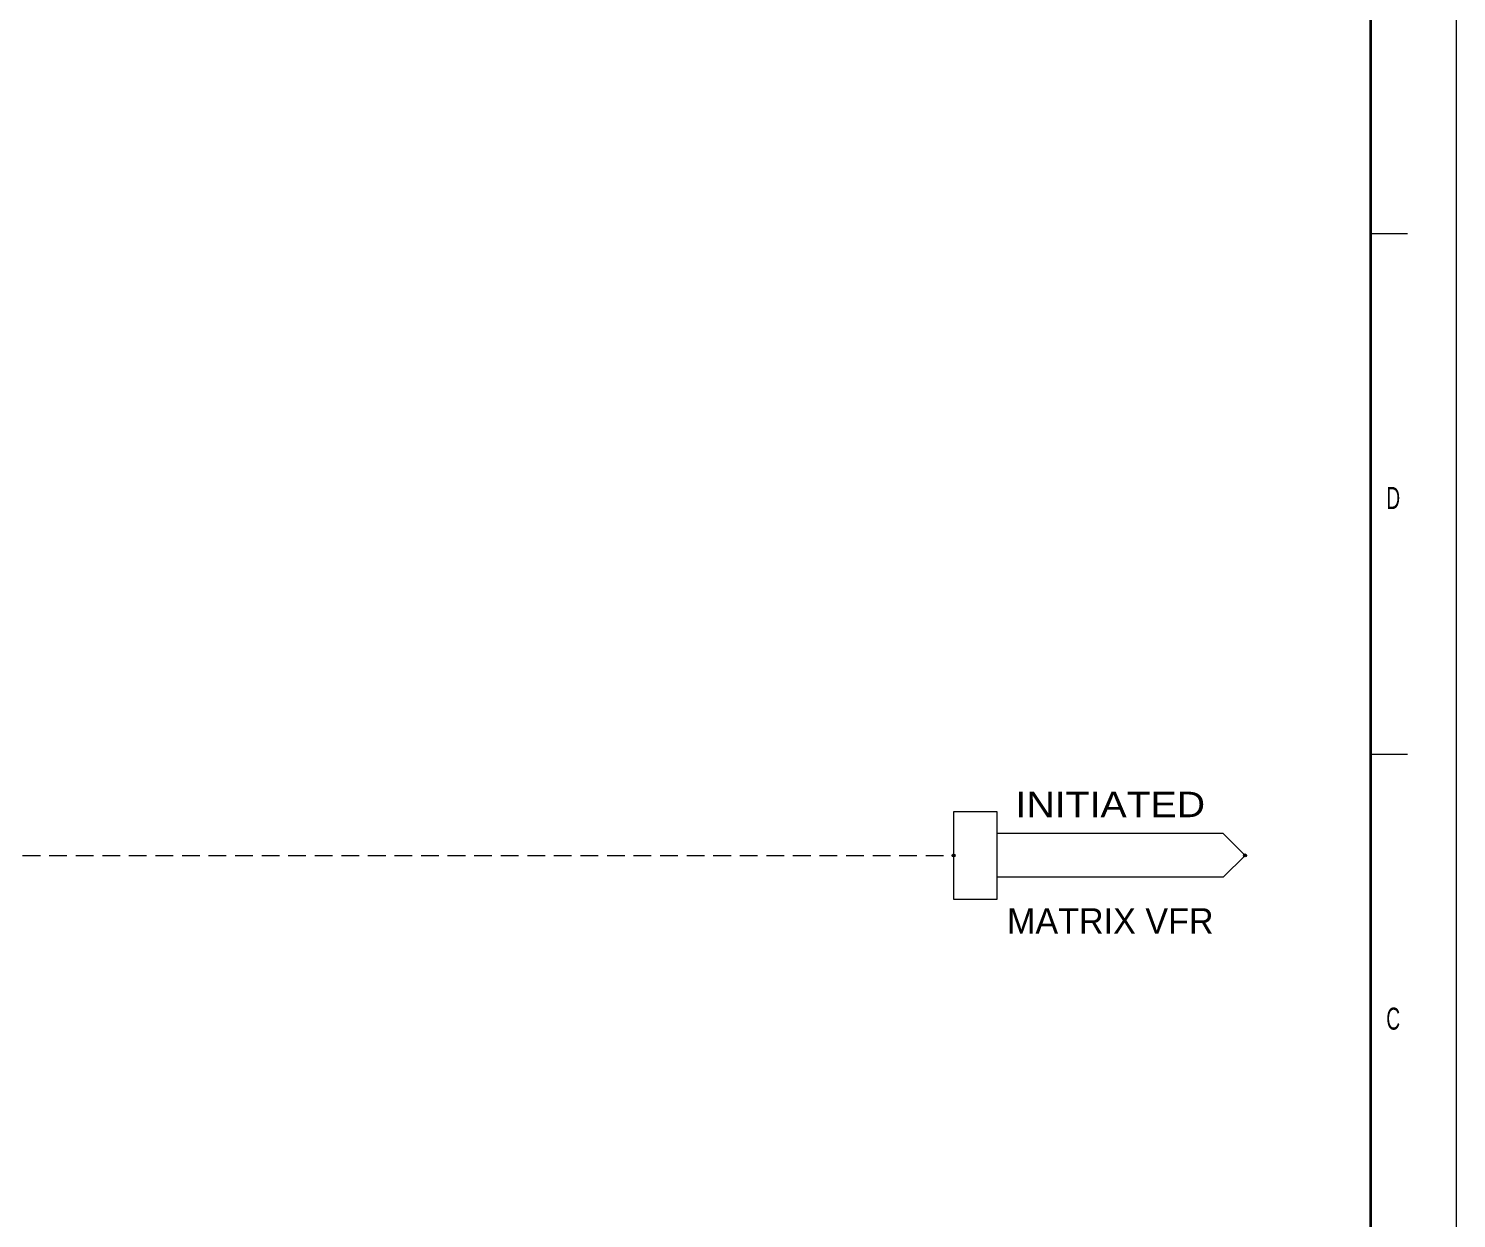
# Model space of a CAD drawing. Header units: millimetres. Extents: x 0 to 841, y 0 to 594.
# Drawn here: x 645.1 to 841, y 163.2 to 326.5 of the extents above; entities that cross this region are included whole.
import ezdxf
from ezdxf.enums import TextEntityAlignment as Align

# ---------------------------------------------------------------- set-up
doc = ezdxf.new("R2010")
doc.units = ezdxf.units.MM
doc.header["$LTSCALE"] = 0.81
doc.header["$PDMODE"] = 32
doc.header["$PDSIZE"] = 0.405
doc.linetypes.add('MEDIUM_DASHED', pattern=[4.5, 3, -1.5])
for name, color, linetype, lineweight in [('1', 7, 'Continuous', 13), ('46', 7, 'MEDIUM_DASHED', 13), ('49', 7, 'Continuous', 13), ('9', 7, 'Continuous', 13)]:
    doc.layers.add(name, color=color, linetype=linetype, lineweight=lineweight)

msp = doc.modelspace()

# ---------------------------------------------------------------- linework, layer by layer
at = {"layer": '1'}
for p, q in [((834.2748, 298.3181), (829.263, 298.3181)), ((834.2748, 298.3181), (829.263, 298.3181)), ((834.2748, 226.8378), (829.263, 226.8378)), ((834.2748, 226.8378), (829.263, 226.8378))]:
    msp.add_line(p, q, dxfattribs=at)
at = {"layer": '1', "lineweight": 35}
msp.add_lwpolyline([(829.263, 112.0142), (829.263, 582.2276), (10.3331, 582.2276), (10.3331, 10.3819)], dxfattribs=at)
msp.add_lwpolyline([(829.263, 112.0142), (829.263, 582.2276), (10.3331, 582.2276), (10.3331, 10.3819)], dxfattribs=at)
at = {"layer": '46'}
msp.add_line((575, 213), (772, 213), dxfattribs=at)
at = {"layer": '49'}
for p, q in [((778, 219), (772, 219)), ((778, 207), (778, 219)), ((809, 216), (778, 216)), ((809, 210), (778, 210))]:
    msp.add_line(p, q, dxfattribs=at)
for points in [[(772, 219), (772, 207), (778, 207)], [(809, 216), (812, 213), (809, 210)]]:
    msp.add_lwpolyline(points, dxfattribs=at)
for p in [(772, 213), (812, 213)]:
    msp.add_point(p, dxfattribs=at)
at = {"layer": '9'}
msp.add_lwpolyline([(0, 0), (841, 0), (841, 594), (0, 594)], close=True, dxfattribs=at)
msp.add_lwpolyline([(0, 0), (841, 0), (841, 594), (0, 594)], close=True, dxfattribs=at)

# ---------------------------------------------------------------- texts
at = {"layer": '1', "width": 0.65}
for s, p in [('D', (833.2709, 260.5646)), ('D', (833.2709, 260.5646)), ('C', (833.2709, 189.0835)), ('C', (833.2709, 189.0835))]:
    msp.add_text(s, height=3.02, dxfattribs=at).set_placement(p, align=Align.RIGHT)
at = {"layer": '49', "width": 1.15}
msp.add_text('INITIATED', height=3.5, dxfattribs=at).set_placement((793.5, 218.2504), align=Align.CENTER)
at = {"layer": '49'}
msp.add_text('MATRIX VFR', height=3.5, dxfattribs=at).set_placement((793.5, 202.2504), align=Align.CENTER)

doc.saveas('drawing.dxf')
